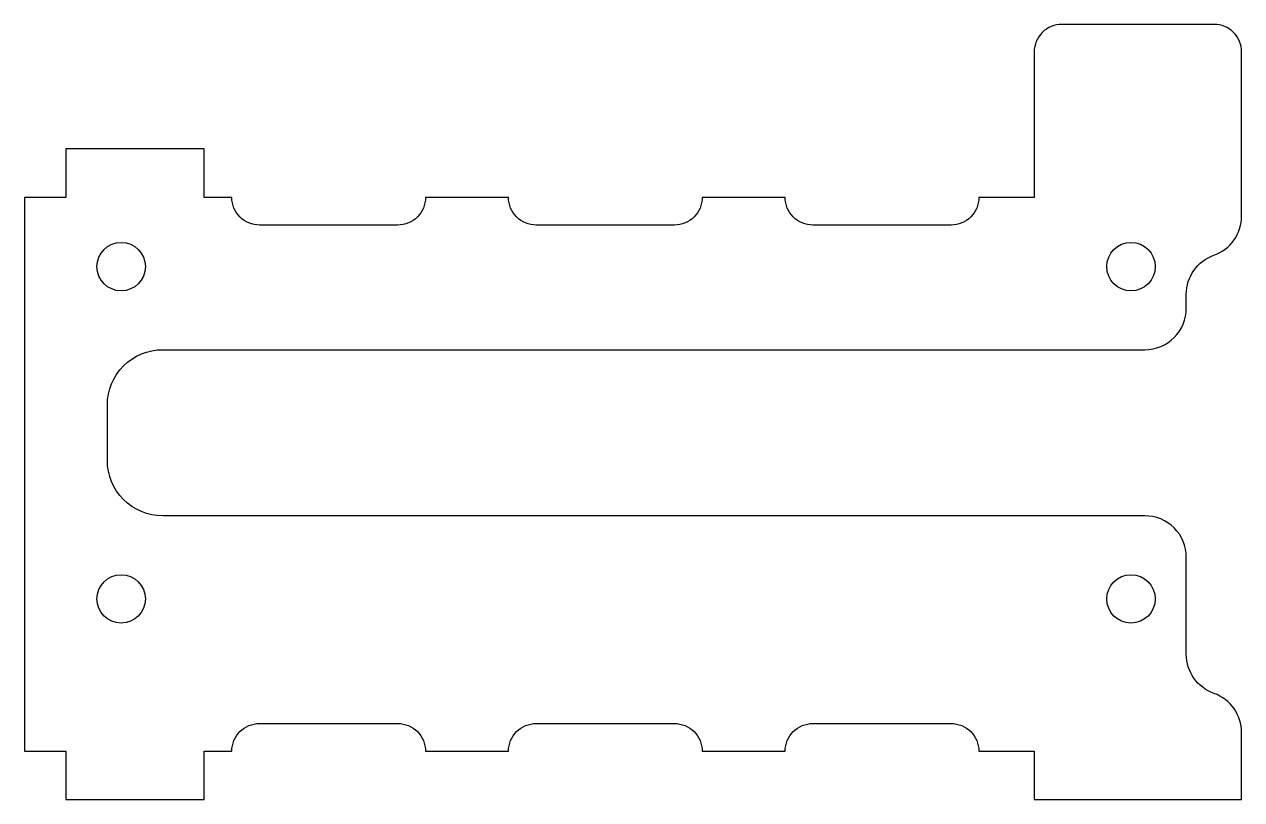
# Model space of a CAD drawing. Header units: millimetres. Extents: x -49 to 39, y -23.5 to 32.5.
import ezdxf

# ---------------------------------------------------------------- set-up
doc = ezdxf.new("R2010")
doc.units = ezdxf.units.MM
doc.layers.get('0').update_dxf_attribs({"linetype": 'CONTINUOUS'})

msp = doc.modelspace()

# ---------------------------------------------------------------- linework, layer by layer
msp.add_lwpolyline([(35, -6, 0.414214), (32, -3), (-39, -3, -0.414214), (-43, 1), (-43, 5, -0.414214), (-39, 9), (32, 9, 0.414214), (35, 12), (35, 13, -0.317837), (37, 15.828, 0.317837), (39, 18.657), (39, 30.5, 0.414214), (37, 32.5), (26, 32.5, 0.414214), (24, 30.5), (24, 20), (20, 20, -0.414214), (18, 18), (8, 18, -0.414214), (6, 20), (0, 20, -0.414214), (-2, 18), (-12, 18, -0.414214), (-14, 20), (-20, 20, -0.414214), (-22, 18), (-32, 18, -0.414214), (-34, 20), (-36, 20), (-36, 23.5), (-46, 23.5), (-46, 20), (-49, 20), (-49, -20), (-46, -20), (-46, -23.5), (-36, -23.5), (-36, -20), (-34, -20, -0.414214), (-32, -18), (-22, -18, -0.414214), (-20, -20), (-14, -20, -0.414214), (-12, -18), (-2, -18, -0.414214), (0, -20), (6, -20, -0.414214), (8, -18), (18, -18, -0.414214), (20, -20), (24, -20), (24, -23.5), (39, -23.5), (39, -18.657, 0.317837), (37, -15.828, -0.317837), (35, -13)], format="xyb", close=True)
for centre in [(-42, 15), (31, 15), (-42, -9), (31, -9)]:
    msp.add_circle(centre, 1.75)

doc.saveas('drawing.dxf')
